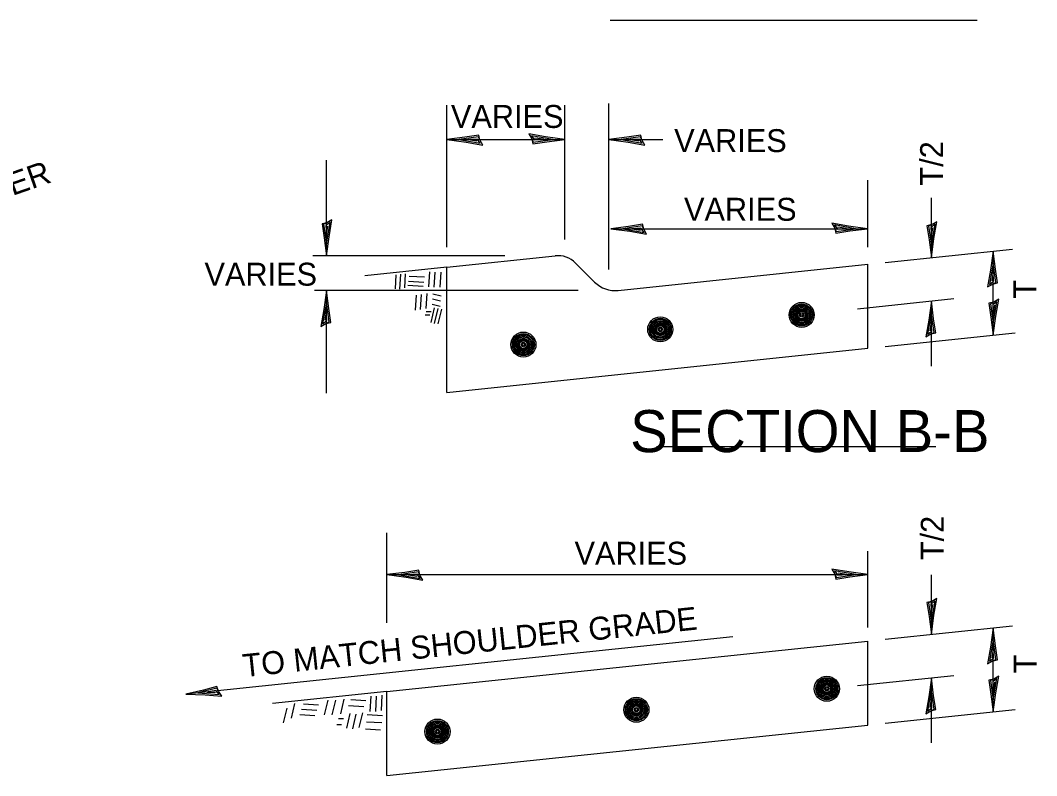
# Model space of a CAD drawing. Extents: x 2085951 to 2109824, y 1602302 to 1613514.
# Drawn here: x 2086488.6 to 2086754.4, y 1607002.5 to 1607200.1 of the extents above; entities that cross this region are included whole.
import ezdxf

# ---------------------------------------------------------------- set-up
doc = ezdxf.new("R2010")
doc.units = 0
doc.layers.add('Level 40', color=7, linetype='Continuous')
doc.layers.add('ROW_PR_Notes', color=7, linetype='Continuous')

msp = doc.modelspace()

# ---------------------------------------------------------------- linework, layer by layer
at = {"layer": 'Level 40'}
for centre, radius in [((2086692.98, 1607123.02), 3.28), ((2086692.98, 1607123.02), 3.28), ((2086692.98, 1607123.02), 3.28), ((2086692.98, 1607123.02), 3.28), ((2086692.98, 1607123.02), 2.89), ((2086692.98, 1607123.02), 2.63), ((2086692.98, 1607123.02), 2.3), ((2086692.98, 1607123.02), 2), ((2086692.98, 1607123.02), 1.68), ((2086692.98, 1607123.02), 1.48), ((2086692.98, 1607123.02), 1.24), ((2086692.98, 1607123.02), 0.991), ((2086692.98, 1607123.02), 0.582), ((2086655.98, 1607119.23), 3.28), ((2086655.98, 1607119.23), 3.28), ((2086655.98, 1607119.23), 3.28), ((2086655.98, 1607119.23), 3.28), ((2086655.98, 1607119.23), 3.28), ((2086655.98, 1607119.23), 2.89), ((2086655.98, 1607119.23), 2.63), ((2086655.98, 1607119.23), 2.3), ((2086655.98, 1607119.23), 2), ((2086655.98, 1607119.23), 1.68), ((2086692.98, 1607123.02), 0.31), ((2086620.19, 1607115.25), 3.28), ((2086620.19, 1607115.25), 3.28), ((2086620.19, 1607115.25), 3.28), ((2086620.19, 1607115.25), 3.28), ((2086620.19, 1607115.25), 3.28), ((2086620.19, 1607115.25), 3.28), ((2086655.98, 1607119.23), 1.48), ((2086655.98, 1607119.23), 1.24), ((2086655.98, 1607119.23), 0.991), ((2086655.98, 1607119.23), 0.582), ((2086655.98, 1607119.23), 0.31), ((2086620.19, 1607115.25), 2.89), ((2086620.19, 1607115.25), 2.63), ((2086620.19, 1607115.25), 2.3), ((2086620.19, 1607115.25), 2), ((2086620.19, 1607115.25), 1.68), ((2086620.19, 1607115.25), 1.48), ((2086620.19, 1607115.25), 1.24), ((2086620.19, 1607115.25), 0.991), ((2086620.19, 1607115.25), 0.582), ((2086620.19, 1607115.25), 0.31), ((2086699.56, 1607025.23), 3.28), ((2086699.56, 1607025.23), 3.28), ((2086699.56, 1607025.23), 3.28), ((2086699.56, 1607025.23), 3.28), ((2086699.56, 1607025.23), 3.28), ((2086699.56, 1607025.23), 3.28), ((2086699.56, 1607025.23), 3.28), ((2086699.56, 1607025.23), 3.28), ((2086699.56, 1607025.23), 3.28), ((2086699.56, 1607025.23), 2.89), ((2086699.56, 1607025.23), 2.63), ((2086699.56, 1607025.23), 2.3), ((2086699.56, 1607025.23), 2), ((2086699.56, 1607025.23), 1.68), ((2086699.56, 1607025.23), 1.48), ((2086699.56, 1607025.23), 1.24), ((2086699.56, 1607025.23), 0.991), ((2086699.56, 1607025.23), 0.582), ((2086699.56, 1607025.23), 0.31), ((2086649.74, 1607019.74), 3.28), ((2086649.74, 1607019.74), 3.28), ((2086649.74, 1607019.74), 3.28), ((2086649.74, 1607019.74), 3.28), ((2086649.74, 1607019.74), 3.28), ((2086649.74, 1607019.74), 3.28), ((2086649.74, 1607019.74), 3.28), ((2086649.74, 1607019.74), 3.28), ((2086649.74, 1607019.74), 2.89), ((2086649.74, 1607019.74), 2.63), ((2086649.74, 1607019.74), 2.3), ((2086649.74, 1607019.74), 2), ((2086649.74, 1607019.74), 1.68), ((2086649.74, 1607019.74), 1.48), ((2086649.74, 1607019.74), 1.24), ((2086649.74, 1607019.74), 0.991), ((2086649.74, 1607019.74), 0.582), ((2086649.74, 1607019.74), 0.31), ((2086597.72, 1607014.03), 3.28), ((2086597.72, 1607014.03), 3.28), ((2086597.72, 1607014.03), 3.28), ((2086597.72, 1607014.03), 3.28), ((2086597.72, 1607014.03), 3.28), ((2086597.72, 1607014.03), 3.28), ((2086597.72, 1607014.03), 3.28), ((2086597.72, 1607014.03), 2.89), ((2086597.72, 1607014.03), 2.63), ((2086597.72, 1607014.03), 2.3), ((2086597.72, 1607014.03), 2), ((2086597.72, 1607014.03), 1.68), ((2086597.72, 1607014.03), 1.48), ((2086597.72, 1607014.03), 1.24), ((2086597.72, 1607014.03), 0.991), ((2086597.72, 1607014.03), 0.582), ((2086597.72, 1607014.03), 0.31)]:
    msp.add_circle(centre, radius, dxfattribs=at)
at = {"layer": 'ROW_PR_Notes'}
for p, q in [((2086642.9, 1607200.07), (2086738.9, 1607200.07)), ((2086600.19, 1607140.76), (2086600.19, 1607177.91)), ((2086631.01, 1607142.72), (2086631.01, 1607177.91)), ((2086642.57, 1607134.87), (2086642.57, 1607178.31)), ((2086600.19, 1607168.9), (2086631.01, 1607168.9)), ((2086642.57, 1607168.9), (2086656.67, 1607168.9)), ((2086568.66, 1607138.47), (2086568.66, 1607163.5)), ((2086710.27, 1607140.76), (2086710.27, 1607158.25)), ((2086726.89, 1607138), (2086726.89, 1607153.6)), ((2086643.03, 1607145.57), (2086710.23, 1607145.57)), ((2086714.84, 1607136.74), (2086748.15, 1607140.23)), ((2086743.08, 1607117.72), (2086743.08, 1607139.7)), ((2086615.36, 1607138.47), (2086565.08, 1607138.47)), ((2086600.19, 1607135.5), (2086628.49, 1607138.47)), ((2086600.19, 1607135.5), (2086578.72, 1607133.24)), ((2086595.61, 1607134.3), (2086595.37, 1607130.34)), ((2086597.02, 1607134.2), (2086596.78, 1607130.24)), ((2086598.55, 1607134.2), (2086598.31, 1607130.24)), ((2086600.19, 1607102.71), (2086600.19, 1607135.5)), ((2086638.8, 1607131.6), (2086633.81, 1607136.59)), ((2086645.01, 1607129.4), (2086710.27, 1607136.26)), ((2086710.27, 1607114.28), (2086710.27, 1607136.26)), ((2086586.85, 1607133.46), (2086586.63, 1607129.82)), ((2086588.01, 1607133.7), (2086587.78, 1607129.73)), ((2086589.28, 1607133.76), (2086589.07, 1607130.13)), ((2086590.17, 1607131.85), (2086594.13, 1607131.61)), ((2086590.32, 1607133.18), (2086594.29, 1607132.95)), ((2086634.52, 1607129.4), (2086565.58, 1607129.4)), ((2086568.66, 1607102.57), (2086568.66, 1607129.4)), ((2086589.97, 1607130.79), (2086593.93, 1607130.55)), ((2086592.15, 1607128.22), (2086591.92, 1607124.25)), ((2086593.41, 1607128.39), (2086593.17, 1607124.43)), ((2086594.89, 1607128.63), (2086594.65, 1607124.66)), ((2086596.39, 1607127.21), (2086598.48, 1607126.71)), ((2086596.46, 1607128.51), (2086598.69, 1607127.98)), ((2086707.57, 1607124.63), (2086732.8, 1607127.28)), ((2086726.89, 1607109.62), (2086726.89, 1607126.66)), ((2086594.79, 1607123.9), (2086596.05, 1607123.9)), ((2086596.04, 1607121), (2086596.96, 1607124.87)), ((2086596.34, 1607125.82), (2086598.41, 1607125.33)), ((2086596.93, 1607120.81), (2086597.85, 1607124.67)), ((2086597.91, 1607120.65), (2086598.83, 1607124.52)), ((2086594.48, 1607123.04), (2086595.74, 1607123.04)), ((2086714.78, 1607114.75), (2086748.83, 1607118.33)), ((2086600.19, 1607102.71), (2086710.27, 1607114.28)), ((2086655.01, 1607088.6), (2086728.06, 1607088.6)), ((2086584.5, 1607042.45), (2086584.5, 1607065.99)), ((2086710.27, 1607041.23), (2086710.27, 1607061.25)), ((2086584.5, 1607055.08), (2086710.27, 1607055.08)), ((2086726.89, 1607039.44), (2086726.89, 1607055.03)), ((2086714.84, 1607038.17), (2086748.15, 1607041.67)), ((2086743.08, 1607019.16), (2086743.08, 1607041.14)), ((2086674.96, 1607038.84), (2086531.86, 1607023.8)), ((2086584.5, 1607024.47), (2086710.27, 1607037.69)), ((2086710.27, 1607015.71), (2086710.27, 1607037.69)), ((2086707.57, 1607026.06), (2086732.8, 1607028.72)), ((2086726.89, 1607011.05), (2086726.89, 1607028.1)), ((2086584.5, 1607024.47), (2086554.56, 1607021.33)), ((2086572.41, 1607018.68), (2086573.33, 1607022.55)), ((2086580.29, 1607023.26), (2086580.06, 1607019.3)), ((2086581.71, 1607023.28), (2086581.47, 1607019.31)), ((2086583.19, 1607023.51), (2086582.95, 1607019.55)), ((2086584.5, 1607002.5), (2086584.5, 1607024.47)), ((2086557.48, 1607016.33), (2086558.41, 1607020.19)), ((2086559.51, 1607017.55), (2086560.44, 1607021.41)), ((2086562.17, 1607019.87), (2086566.13, 1607019.63)), ((2086562.64, 1607021.28), (2086566.6, 1607021.05)), ((2086568.16, 1607018.37), (2086569.09, 1607022.23)), ((2086570.21, 1607018.37), (2086571.13, 1607022.23)), ((2086574.46, 1607020.85), (2086578.43, 1607020.62)), ((2086575.05, 1607022.38), (2086579.01, 1607022.14)), ((2086561.7, 1607018.46), (2086565.66, 1607018.22)), ((2086571.86, 1607017.42), (2086573.12, 1607017.42)), ((2086573.98, 1607014.91), (2086574.9, 1607018.78)), ((2086575.55, 1607014.76), (2086576.47, 1607018.62)), ((2086577.27, 1607015.07), (2086578.19, 1607018.93)), ((2086579.33, 1607018.5), (2086583.3, 1607018.26)), ((2086714.78, 1607016.19), (2086748.83, 1607019.77)), ((2086571.39, 1607015.85), (2086572.65, 1607015.85)), ((2086578.85, 1607014.73), (2086582.82, 1607014.49)), ((2086579.17, 1607016.61), (2086583.13, 1607016.37)), ((2086584.5, 1607002.5), (2086710.27, 1607015.71))]:
    msp.add_line(p, q, dxfattribs=at)
for points in [[(2086608.81, 1607168.78), (2086608.52, 1607170.06), (2086604.88, 1607169.5), (2086600.19, 1607168.9), (2086605.19, 1607168.22), (2086609.58, 1607167.44), (2086608.81, 1607168.78), (2086608.42, 1607169.62), (2086603.34, 1607168.89), (2086608.9, 1607167.92), (2086608.07, 1607169.01), (2086605.74, 1607168.86), (2086607.99, 1607168.52)], [(2086622.38, 1607169.03), (2086622.67, 1607167.74), (2086626.31, 1607168.3), (2086631.01, 1607168.9), (2086626, 1607169.59), (2086621.62, 1607170.36), (2086622.38, 1607169.03), (2086622.77, 1607168.18), (2086627.85, 1607168.91), (2086622.29, 1607169.88), (2086623.12, 1607168.79), (2086625.46, 1607168.94), (2086623.21, 1607169.28)], [(2086651.19, 1607168.78), (2086650.9, 1607170.06), (2086647.26, 1607169.5), (2086642.57, 1607168.9), (2086647.57, 1607168.22), (2086651.96, 1607167.44), (2086651.19, 1607168.78), (2086650.81, 1607169.62), (2086645.72, 1607168.89), (2086651.28, 1607167.92), (2086650.46, 1607169.01), (2086648.12, 1607168.86), (2086650.37, 1607168.52)], [(2086568.79, 1607147.09), (2086567.51, 1607146.8), (2086568.06, 1607143.16), (2086568.66, 1607138.47), (2086569.35, 1607143.47), (2086570.12, 1607147.86), (2086568.79, 1607147.09), (2086567.94, 1607146.71), (2086568.67, 1607141.63), (2086569.65, 1607147.18), (2086568.55, 1607146.36), (2086568.7, 1607144.02), (2086569.05, 1607146.26)], [(2086651.65, 1607145.44), (2086651.36, 1607146.73), (2086647.72, 1607146.17), (2086643.03, 1607145.57), (2086648.03, 1607144.88), (2086652.42, 1607144.11), (2086651.65, 1607145.44), (2086651.26, 1607146.29), (2086646.18, 1607145.56), (2086651.74, 1607144.59), (2086650.92, 1607145.68), (2086648.58, 1607145.53), (2086650.83, 1607145.19)], [(2086701.61, 1607145.69), (2086701.9, 1607144.41), (2086705.54, 1607144.97), (2086710.23, 1607145.57), (2086705.23, 1607146.25), (2086700.84, 1607147.02), (2086701.61, 1607145.69), (2086702, 1607144.84), (2086707.08, 1607145.57), (2086701.52, 1607146.55), (2086702.34, 1607145.46), (2086704.68, 1607145.6), (2086702.43, 1607145.95)], [(2086727.01, 1607146.62), (2086725.73, 1607146.33), (2086726.29, 1607142.69), (2086726.89, 1607138), (2086727.57, 1607143.01), (2086728.35, 1607147.39), (2086727.01, 1607146.62), (2086726.17, 1607146.24), (2086726.9, 1607141.16), (2086727.87, 1607146.71), (2086726.78, 1607145.89), (2086726.93, 1607143.55), (2086727.27, 1607145.8)], [(2086742.95, 1607131.08), (2086744.23, 1607131.37), (2086743.68, 1607135.02), (2086743.07, 1607139.71), (2086742.39, 1607134.7), (2086741.62, 1607130.32), (2086742.95, 1607131.08), (2086743.8, 1607131.47), (2086743.07, 1607136.55), (2086742.09, 1607130.99), (2086743.18, 1607131.82), (2086743.04, 1607134.16), (2086742.69, 1607131.91)], [(2086568.54, 1607120.78), (2086569.82, 1607121.07), (2086569.26, 1607124.71), (2086568.66, 1607129.4), (2086567.98, 1607124.4), (2086567.21, 1607120.01), (2086568.54, 1607120.78), (2086569.39, 1607121.17), (2086568.66, 1607126.25), (2086567.68, 1607120.69), (2086568.78, 1607121.51), (2086568.63, 1607123.85), (2086568.28, 1607121.6)], [(2086726.76, 1607118.04), (2086728.05, 1607118.33), (2086727.49, 1607121.97), (2086726.89, 1607126.66), (2086726.2, 1607121.66), (2086725.43, 1607117.27), (2086726.76, 1607118.04), (2086727.61, 1607118.43), (2086726.88, 1607123.51), (2086725.91, 1607117.95), (2086727, 1607118.77), (2086726.85, 1607121.11), (2086726.51, 1607118.87)], [(2086743.2, 1607126.34), (2086741.92, 1607126.05), (2086742.47, 1607122.41), (2086743.08, 1607117.72), (2086743.76, 1607122.72), (2086744.53, 1607127.11), (2086743.2, 1607126.34), (2086742.35, 1607125.95), (2086743.08, 1607120.87), (2086744.06, 1607126.43), (2086742.96, 1607125.61), (2086743.11, 1607123.27), (2086743.46, 1607125.52)], [(2086593.12, 1607054.95), (2086592.83, 1607056.24), (2086589.19, 1607055.68), (2086584.5, 1607055.08), (2086589.5, 1607054.4), (2086593.88, 1607053.62), (2086593.12, 1607054.95), (2086592.73, 1607055.8), (2086587.65, 1607055.07), (2086593.21, 1607054.1), (2086592.38, 1607055.19), (2086590.05, 1607055.05), (2086592.29, 1607054.7)], [(2086701.65, 1607055.21), (2086701.94, 1607053.92), (2086705.58, 1607054.48), (2086710.27, 1607055.08), (2086705.27, 1607055.77), (2086700.89, 1607056.54), (2086701.65, 1607055.21), (2086702.04, 1607054.36), (2086707.12, 1607055.09), (2086701.56, 1607056.06), (2086702.39, 1607054.97), (2086704.72, 1607055.12), (2086702.48, 1607055.46)], [(2086727.01, 1607048.06), (2086725.73, 1607047.77), (2086726.29, 1607044.13), (2086726.89, 1607039.44), (2086727.57, 1607044.44), (2086728.35, 1607048.83), (2086727.01, 1607048.06), (2086726.17, 1607047.67), (2086726.9, 1607042.59), (2086727.87, 1607048.15), (2086726.78, 1607047.33), (2086726.93, 1607044.99), (2086727.27, 1607047.23)], [(2086742.95, 1607032.52), (2086744.23, 1607032.81), (2086743.68, 1607036.45), (2086743.07, 1607041.14), (2086742.39, 1607036.14), (2086741.62, 1607031.75), (2086742.95, 1607032.52), (2086743.8, 1607032.91), (2086743.07, 1607037.99), (2086742.09, 1607032.43), (2086743.18, 1607033.26), (2086743.04, 1607035.59), (2086742.69, 1607033.35)], [(2086726.76, 1607019.48), (2086728.05, 1607019.77), (2086727.49, 1607023.41), (2086726.89, 1607028.1), (2086726.2, 1607023.09), (2086725.43, 1607018.71), (2086726.76, 1607019.48), (2086727.61, 1607019.86), (2086726.88, 1607024.95), (2086725.91, 1607019.39), (2086727, 1607020.21), (2086726.85, 1607022.55), (2086726.51, 1607020.3)], [(2086743.2, 1607027.78), (2086741.92, 1607027.48), (2086742.47, 1607023.85), (2086743.08, 1607019.16), (2086743.76, 1607024.16), (2086744.53, 1607028.55), (2086743.2, 1607027.78), (2086742.35, 1607027.39), (2086743.08, 1607022.31), (2086744.06, 1607027.87), (2086742.96, 1607027.04), (2086743.11, 1607024.71), (2086743.46, 1607026.95)], [(2086540.45, 1607024.58), (2086540.03, 1607025.82), (2086536.47, 1607024.89), (2086531.86, 1607023.8), (2086536.91, 1607023.64), (2086541.35, 1607023.33), (2086540.45, 1607024.58), (2086539.98, 1607025.38), (2086535, 1607024.12), (2086540.63, 1607023.73), (2086539.7, 1607024.73), (2086537.39, 1607024.34), (2086539.65, 1607024.24)]]:
    msp.add_lwpolyline(points, dxfattribs=at)
for centre, radius, start, end in [((2086629.18, 1607131.95), 6.56, 45, 96.0004), ((2086644.21, 1607137.01), 7.65, 225, 275.9994)]:
    msp.add_arc(centre, radius, start, end, dxfattribs=at)

# ---------------------------------------------------------------- texts
for s, height, p in [('VARIES', 6, (2086601.24, 1607171.92)), ('VARIES', 6, (2086659.63, 1607165.6)), ('VARIES', 6, (2086662.21, 1607147.64)), ('VARIES', 6, (2086536.78, 1607130.66)), ('SECTION B-B', 11, (2086648.11, 1607087.12)), ('VARIES', 6, (2086633.57, 1607057.68))]:
    msp.add_text(s, height=height, dxfattribs=at).set_placement(p)
for s, rotation, p in [('T/2', 90, (2086729.96, 1607156.85)), ('CURB & GUTTER', 19.1749, (2086435.17, 1607136.26)), ('T', 90, (2086754.35, 1607127.28)), ('T/2', 90, (2086730.14, 1607058.87)), ('TO MATCH SHOULDER GRADE', 5.9996, (2086547.05, 1607028.25)), ('T', 90, (2086754.44, 1607029.28))]:
    msp.add_text(s, height=6, rotation=rotation, dxfattribs=at).set_placement(p)

doc.saveas('drawing.dxf')
